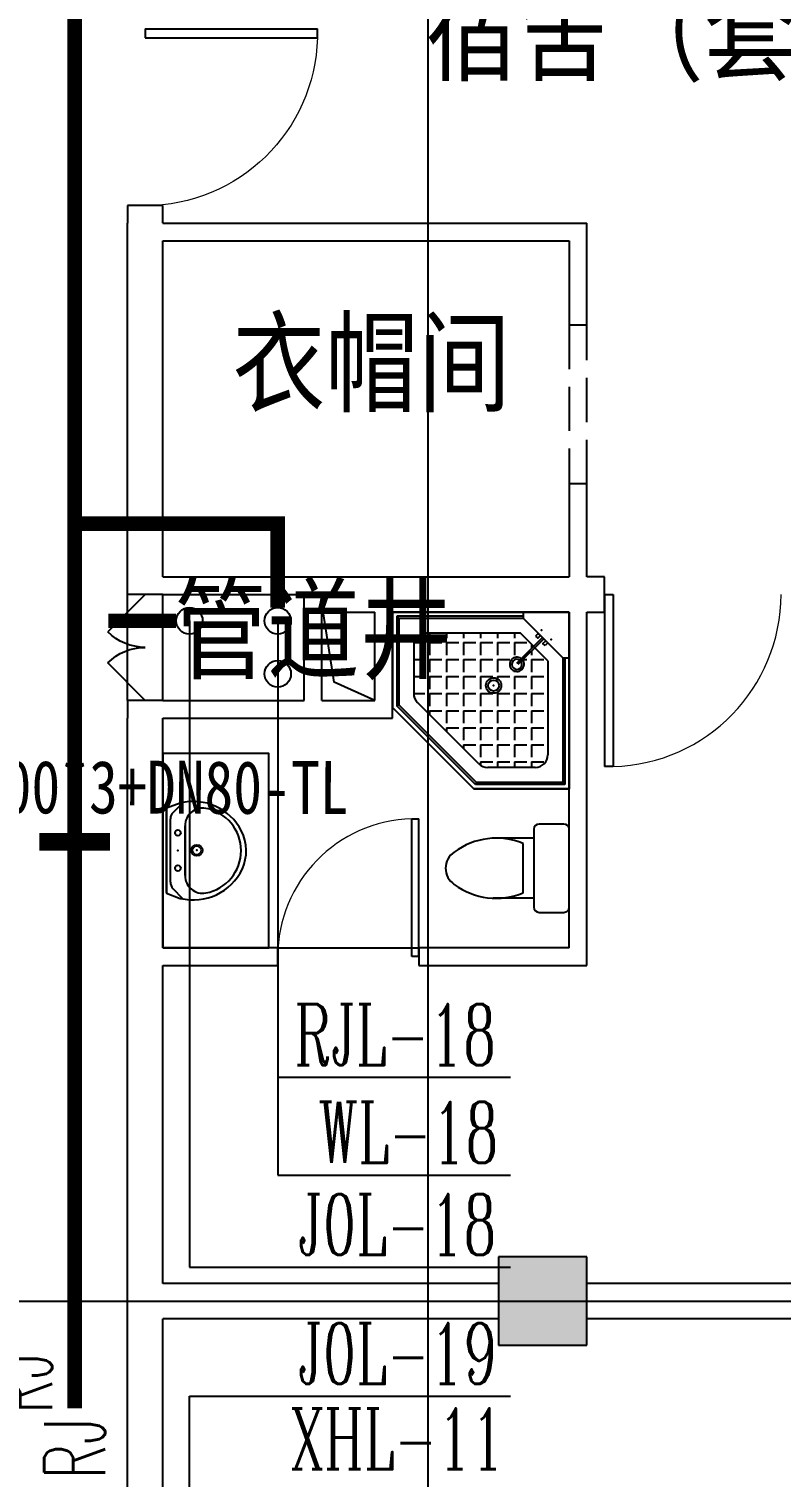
# Model space of a CAD drawing. Extents: x 0 to 2838408, y -923048 to 203859.
# Drawn here: x 2441658 to 2445917, y -669537 to -661341 of the extents above; entities that cross this region are included whole.
import ezdxf
from ezdxf.enums import TextEntityAlignment as Align

# ---------------------------------------------------------------- set-up
doc = ezdxf.new("R2010")
doc.units = 0
doc.header["$LTSCALE"] = 1000
doc.linetypes.add('DASH', pattern=[0.35, 0.25, -0.1])
for name, color, linetype in [('CLAYER', 7, 'Continuous'), ('COLUMN', 9, 'Continuous'), ('DIM_污水', 3, 'Continuous'), ('DIM_消防', 3, 'Continuous'), ('DIM_热给水', 3, 'Continuous'), ('DIM_给水', 3, 'Continuous'), ('DOOR_FIRE', 4, 'Continuous'), ('DOTE', 8, 'Continuous'), ('PIPE-热给水', 5, 'Continuous'), ('PIPE-给水', 3, 'Continuous'), ('PUB_HATCH', 8, 'Continuous'), ('PUB_TEXT', 7, 'Continuous'), ('TEXT_热给水', 7, 'Continuous'), ('VPIPE-污水', 2, 'Continuous'), ('VPIPE-热给水', 5, 'Continuous'), ('VPIPE-给水', 3, 'Continuous'), ('WALL', 9, 'Continuous'), ('WINDOW', 4, 'Continuous'), ('XREF', 8, 'Continuous'), ('抗震支吊架', 2, 'Continuous'), ('洁具', 213, 'Continuous')]:
    doc.layers.add(name, color=color, linetype=linetype)
doc.styles.add('_TWT_PIPETEXT', font='SIMPLEX', dxfattribs={"width": 0.8, "height": 2.3, "bigfont": 'HZTXT'})
doc.styles.add('_TWT_SERIAL', font='COMPLEX', dxfattribs={"width": 0.8, "height": 2.3, "bigfont": 'HZTXT'})
doc.styles.add('kzcad', font='', dxfattribs={"width": 0.8})
doc.styles.get("Standard").update_dxf_attribs({"font": 'geniso.shx', "bigfont": 'hztxt.shx'})
doc.styles.get('kzcad').set_extended_font_data('SimSun')

# ---------------------------------------------------------------- blocks, each defined once
blk = doc.blocks.new('1F平面-CAD导入_dwg_Drawing4_t3_dwg_$plan$00001613-474159-1F-927810-1F')
at = {"layer": '洁具'}
for p, q in [((-30, 250), (-170, 250)), ((-200, 169.7), (-430.4, 169.7)), ((-260.4, -139.7), (-260.4, 139.7)), ((-200, -169.7), (-200, -220)), ((-170, -250), (-30, -250))]:
    blk.add_line(p, q, dxfattribs=at)
for points in [[(-200, 220), (-200, 169.7), (-200, -169.7), (-430.4, -169.7)], [(0, -220), (0, 220)]]:
    blk.add_lwpolyline(points, dxfattribs=at)
for centre, radius, start, end in [((-170, 220), 30, 90, 180), ((-30, 220), 30, 0, 90), ((-412.8, -227.4), 397.5, 67.45048, 126.63814), ((-589.6, 0), 109.8, 123.45086, 236.54914), ((-412.8, 227.4), 397.5, 233.36186, 292.54952), ((-170, -220), 30, 180, 270), ((-30, -220), 30, 270, 0)]:
    blk.add_arc(centre, radius, start, end, dxfattribs=at)
blk = doc.blocks.new('$lvtry$00000169')
at = {"color": 0}
for p, q in [((258.9, -36), (258.9, 0)), ((258.9, -36), (36, -258.9)), ((258.9, -24), (976, -24)), ((258.9, -36), (964, -36)), ((964, -36), (976, -24)), ((964, -36), (964, -525.1)), ((976, -24), (976, -530.1)), ((276.1, -120), (120, -276.1)), ((143.9, -151), (290.7, -298.1)), ((151, -143.9), (297.8, -291)), ((269.6, -212.7), (269.6, -142.7)), ((276.1, -120), (808, -120)), ((365.9, -212.7), (365.9, -142.7)), ((462.1, -212.7), (462.1, -142.7)), ((558.4, -212.7), (558.4, -142.7)), ((654.6, -212.7), (654.6, -142.7)), ((750.9, -212.7), (750.9, -142.7)), ((847.1, -212.7), (847.1, -142.7)), ((173.4, -308.9), (173.4, -238.9)), ((183.4, -212.7), (205.5, -212.7)), ((219.6, -212.7), (243.4, -212.7)), ((269.6, -212.7), (339.6, -212.7)), ((269.6, -262.8), (269.6, -238.9)), ((365.9, -212.7), (435.9, -212.7)), ((365.9, -308.9), (365.9, -238.9)), ((462.1, -212.7), (532.1, -212.7)), ((462.1, -308.9), (462.1, -238.9)), ((558.4, -212.7), (628.4, -212.7)), ((558.4, -308.9), (558.4, -238.9)), ((654.6, -212.7), (724.6, -212.7)), ((654.6, -308.9), (654.6, -238.9)), ((750.9, -212.7), (820.9, -212.7)), ((750.9, -308.9), (750.9, -238.9)), ((847.1, -212.7), (880, -212.7)), ((847.1, -308.9), (847.1, -238.9)), ((880, -192), (880, -460.5)), ((36, -258.9), (0, -258.9)), ((24, -258.9), (24, -976)), ((36, -258.9), (36, -964)), ((120, -276.1), (120, -808)), ((120, -308.9), (147.1, -308.9)), ((173.4, -308.9), (243.4, -308.9)), ((334.3, -308.9), (339.6, -308.9)), ((365.9, -308.9), (435.9, -308.9)), ((462.1, -308.9), (532.1, -308.9)), ((558.4, -308.9), (628.4, -308.9)), ((654.6, -308.9), (724.6, -308.9)), ((750.9, -308.9), (820.9, -308.9)), ((847.1, -308.9), (880, -308.9)), ((120, -405.2), (147.1, -405.2)), ((173.4, -405.2), (173.4, -335.2)), ((173.4, -405.2), (243.4, -405.2)), ((269.6, -405.2), (269.6, -335.2)), ((269.6, -405.2), (339.6, -405.2)), ((365.9, -405.2), (365.9, -335.2)), ((365.9, -405.2), (378.6, -405.2)), ((462.1, -405.2), (462.1, -335.2)), ((462.1, -405.2), (532.1, -405.2)), ((558.4, -405.2), (558.4, -335.2)), ((558.4, -405.2), (628.4, -405.2)), ((654.6, -405.2), (654.6, -335.2)), ((654.6, -405.2), (724.6, -405.2)), ((750.9, -405.2), (750.9, -335.2)), ((750.9, -405.2), (820.9, -405.2)), ((847.1, -405.2), (847.1, -335.2)), ((847.1, -405.2), (880, -405.2)), ((173.4, -501.4), (173.4, -431.4)), ((269.6, -501.4), (269.6, -431.4)), ((365.9, -501.4), (365.9, -431.4)), ((462.1, -501.4), (462.1, -431.4)), ((558.4, -501.4), (558.4, -431.4)), ((654.6, -501.4), (654.6, -431.4)), ((750.9, -501.4), (750.9, -431.4)), ((847.1, -501.4), (847.1, -431.4)), ((120, -501.4), (147.1, -501.4)), ((173.4, -501.4), (243.4, -501.4)), ((173.4, -597.7), (173.4, -527.7)), ((269.6, -501.4), (339.6, -501.4)), ((269.6, -597.7), (269.6, -527.7)), ((365.9, -501.4), (435.9, -501.4)), ((365.9, -597.7), (365.9, -527.7)), ((462.1, -501.4), (532.1, -501.4)), ((462.1, -597.7), (462.1, -527.7)), ((858.9, -511.4), (511.4, -858.9)), ((964, -525.1), (525.1, -964)), ((976, -530.1), (530.1, -976)), ((558.4, -501.4), (628.4, -501.4)), ((558.4, -597.7), (558.4, -527.7)), ((654.6, -501.4), (724.6, -501.4)), ((654.6, -597.7), (654.6, -527.7)), ((750.9, -501.4), (820.9, -501.4)), ((750.9, -597.7), (750.9, -527.7)), ((847.1, -501.4), (867.2, -501.4)), ((964, -525.1), (976, -530.1)), ((120, -597.7), (147.1, -597.7)), ((173.4, -597.7), (243.4, -597.7)), ((173.4, -693.9), (173.4, -623.9)), ((269.6, -597.7), (339.6, -597.7)), ((269.6, -693.9), (269.6, -623.9)), ((365.9, -597.7), (435.9, -597.7)), ((365.9, -693.9), (365.9, -623.9)), ((462.1, -597.7), (532.1, -597.7)), ((462.1, -693.9), (462.1, -623.9)), ((558.4, -597.7), (628.4, -597.7)), ((558.4, -693.9), (558.4, -623.9)), ((654.6, -597.7), (724.6, -597.7)), ((654.6, -693.9), (654.6, -623.9)), ((750.9, -597.7), (772.6, -597.7)), ((120, -693.9), (147.1, -693.9)), ((173.4, -693.9), (243.4, -693.9)), ((173.4, -790.2), (173.4, -720.2)), ((269.6, -693.9), (339.6, -693.9)), ((269.6, -790.2), (269.6, -720.2)), ((365.9, -693.9), (435.9, -693.9)), ((365.9, -790.2), (365.9, -720.2)), ((462.1, -693.9), (532.1, -693.9)), ((462.1, -790.2), (462.1, -720.2)), ((558.4, -693.9), (628.4, -693.9)), ((558.4, -790.2), (558.4, -720.2)), ((654.6, -693.9), (676.4, -693.9)), ((120, -790.2), (147.1, -790.2)), ((173.4, -790.2), (243.4, -790.2)), ((173.4, -877.5), (173.4, -816.4)), ((269.6, -790.2), (339.6, -790.2)), ((269.6, -880), (269.6, -816.4)), ((365.9, -790.2), (435.9, -790.2)), ((365.9, -880), (365.9, -816.4)), ((462.1, -790.2), (532.1, -790.2)), ((462.1, -880), (462.1, -816.4)), ((558.4, -790.2), (580.1, -790.2)), ((192, -880), (460.5, -880)), ((36, -964), (24, -976)), ((24, -976), (530.1, -976)), ((36, -964), (525.1, -964)), ((525.1, -964), (530.1, -976))]:
    blk.add_line(p, q, dxfattribs=at)
blk.add_lwpolyline([(0, 0), (0, -1000), (540, -1000), (1000, -540), (1000, 0)], close=True)
for points in [[(0, 0), (0, -1000)], [(0, 0), (1000, 0)], [(1000, 0), (1000, -540)], [(136.1, -189.7), (147.9, -177.9), (132.5, -162.5), (120.7, -174.3)], [(189.7, -136.1), (177.9, -147.9), (162.5, -132.5), (174.3, -120.7)], [(1000, -540), (540, -1000)], [(0, -1000), (540, -1000)]]:
    blk.add_lwpolyline(points, close=True, dxfattribs=at)
for radius in [43.8, 31.1]:
    blk.add_circle((416.2, -427.6), radius, dxfattribs=at)
for centre, radius, start, end in [((808, -192), 72, 0, 90), ((296, -295.7), 40.6, 142.58296, 128.41974), ((296, -295.7), 28.6, 145.82801, 125.65986), ((808, -460.5), 72, 315, 0), ((192, -808), 72, 180, 270), ((460.5, -808), 72, 270, 315)]:
    blk.add_arc(centre, radius, start, end, dxfattribs=at)
for p in [(103.2, -155.8, 0), (156.1, -102.2, 0), (415.8, -428.1, 0)]:
    blk.add_point(p, dxfattribs=at)
blk = doc.blocks.new('$lvtry$00000178')
at = {"color": 0}
for p, q in [((-238.4, 0), (238.4, 0)), ((-214.1, -36.1), (-272.1, -90.6)), ((-179.8, -22.5), (180.1, -22.5)), ((215.7, -37.5), (268.3, -90.8)), ((-141.7, -105.2), (140.2, -105.2)), ((140.2, -105.2), (-141.7, -105.2))]:
    blk.add_line(p, q, dxfattribs=at)
blk.add_lwpolyline([(-103.6, -429.7, 0.224698), (110.4, -425.4, 0.348046), (268.9, -78.5), (239.5, 0), (-241.3, 0), (-270.7, -78.5, 0.356844)], format="xyb", close=True, dxfattribs=at)
for centre, radius in [((-100, -65), 16.3), ((100, -65), 16.3), ((1.4, -172.5), 31.6)]:
    blk.add_circle(centre, radius, dxfattribs=at)
at = {"color": 0, "lineweight": 13}
blk.add_circle((1.4, -172.5), 23, dxfattribs=at)
at = {"color": 0}
for centre, radius, start, end in [((-179.8, -72.5), 50, 90, 133.18096), ((180.1, -72.5), 50, 44.56072, 90), ((-141.7, -205.2), 100, 90, 190.56023), ((140.2, -205.2), 100, 349.43977, 90), ((-0.7, -179), 243.4, 190.56023, 349.43977)]:
    blk.add_arc(centre, radius, start, end, dxfattribs=at)
for p in [(0, -65), (1.4, -172.5)]:
    blk.add_point(p, dxfattribs=at)
blk = doc.blocks.new('A$C70365C93')
at = {"layer": '洁具'}
blk.add_lwpolyline([(-1900, 2300), (-1900, 1700), (-800, 1700), (-800, 2300)], close=True, dxfattribs=at)
blk.add_blockref('$lvtry$00000178', (-1350, 2280), dxfattribs=at)
at = {"layer": '洁具', "rotation": 180}
blk.add_blockref('$lvtry$00000169', (0, 0), dxfattribs=at)
at = {"layer": '洁具', "extrusion": (0, 0, -1), "xscale": -1, "zscale": -1, "rotation": 90}
blk.add_blockref('1F平面-CAD导入_dwg_Drawing4_t3_dwg_$plan$00001613-474159-1F-927810-1F', (1450, 0), dxfattribs=at)
blk = doc.blocks.new('$DorLib2D$00000116')
at = {"color": 0}
for p, q in [((-0.5, 0), (-0.146, 0.354)), ((0.5, 0), (0.146, 0.354))]:
    blk.add_line(p, q, dxfattribs=at)
for centre, start, end in [((-0.5, 0), 0, 45), ((0.5, 0), 135, 180)]:
    blk.add_arc(centre, 0.5, start, end, dxfattribs=at)
blk = doc.blocks.new('$DorLib2D$00000001')
for p, q in [((0.45, 0.975), (0.5, 0.975)), ((0.45, 0), (0.45, 0.975)), ((0.5, 0), (0.5, 0.975)), ((0.5, 0), (0.45, 0))]:
    blk.add_line(p, q)
at = {"lineweight": 13}
blk.add_arc((0.475, 0), 0.975, 91.46928, 180, dxfattribs=at)
blk = doc.blocks.new('4F1')
at = {"layer": 'PUB_HATCH'}
blk.add_hatch(color=256, dxfattribs=at).paths.add_polyline_path([(2444816.7, -668291.3), (2444316.7, -668291.3), (2444316.7, -668791.3), (2444816.7, -668791.3)])
blk.add_lwpolyline([(2443616.7, -665141.3), (2443386.5, -665037.7), (2443316.7, -664591.3)])
at = {"layer": 'COLUMN'}
for p, q in [((2444816.7, -668291.3), (2444316.7, -668291.3)), ((2444316.7, -668291.3), (2444316.7, -668791.3)), ((2444816.7, -668791.3), (2444816.7, -668291.3)), ((2444316.7, -668791.3), (2444816.7, -668791.3))]:
    blk.add_line(p, q, dxfattribs=at)
at = {"layer": 'DOOR_FIRE'}
for p, q in [((2442216.7, -665141.3), (2442216.7, -664541.3)), ((2442416.7, -665141.3), (2442416.7, -664541.3))]:
    blk.add_line(p, q, dxfattribs=at)
at = {"layer": 'DOTE'}
for p, q in [((2443916.7, -606941.3), (2443916.7, -690141.3)), ((2435862.3, -668541.3), (2453916.7, -668541.3))]:
    blk.add_line(p, q, dxfattribs=at)
at = {"layer": 'WALL'}
for p, q in [((2442416.7, -662341.3), (2442216.7, -662341.3)), ((2442216.7, -662341.3), (2442216.7, -662441.3)), ((2442416.7, -662441.3), (2442416.7, -662341.3)), ((2442216.7, -664541.3), (2442216.7, -662441.3)), ((2442416.7, -662441.3), (2444816.7, -662441.3)), ((2444816.7, -663016.3), (2444816.7, -662441.3)), ((2442416.7, -664441.3), (2442416.7, -662541.3)), ((2442416.7, -662541.3), (2444716.7, -662541.3)), ((2444716.7, -662541.3), (2444716.7, -663016.3)), ((2444716.7, -663016.3), (2444816.7, -663016.3)), ((2444816.7, -663916.3), (2444716.7, -663916.3)), ((2444716.7, -663916.3), (2444716.7, -664441.3)), ((2444816.7, -664441.3), (2444816.7, -663916.3)), ((2442416.7, -664441.3), (2443216.7, -664441.3)), ((2443216.7, -664441.3), (2443616.7, -664441.3)), ((2443616.7, -664441.3), (2444716.7, -664441.3)), ((2444916.7, -664441.3), (2444816.7, -664441.3)), ((2444916.7, -664641.3), (2444916.7, -664441.3)), ((2442416.7, -664541.3), (2442216.7, -664541.3)), ((2442416.7, -664541.3), (2443216.7, -664541.3)), ((2443216.7, -665141.3), (2443216.7, -664541.3)), ((2443316.7, -665141.3), (2443316.7, -664641.3)), ((2443316.7, -664641.3), (2443616.7, -664641.3)), ((2443616.7, -665141.3), (2443616.7, -664641.3)), ((2443716.7, -664641.3), (2444716.7, -664641.3)), ((2443716.7, -665241.3), (2443716.7, -664641.3)), ((2444716.7, -666541.3), (2444716.7, -664641.3)), ((2444816.7, -666641.3), (2444816.7, -664641.3)), ((2444816.7, -664641.3), (2444916.7, -664641.3)), ((2442416.7, -665141.3), (2442216.7, -665141.3)), ((2442216.7, -665141.3), (2442216.7, -665241.3)), ((2442416.7, -665141.3), (2443216.7, -665141.3)), ((2443316.7, -665141.3), (2443616.7, -665141.3)), ((2442216.7, -666641.3), (2442216.7, -665241.3)), ((2442416.7, -666541.3), (2442416.7, -665241.3)), ((2442416.7, -665241.3), (2443216.7, -665241.3)), ((2443216.7, -665241.3), (2443716.7, -665241.3)), ((2443066.7, -666541.3), (2442416.7, -666541.3)), ((2443066.7, -666641.3), (2443066.7, -666541.3)), ((2444716.7, -666541.3), (2443866.7, -666541.3)), ((2443866.7, -666541.3), (2443866.7, -666641.3)), ((2442216.7, -668541.3), (2442216.7, -666641.3)), ((2442416.7, -666641.3), (2443066.7, -666641.3)), ((2442416.7, -668441.3), (2442416.7, -666641.3)), ((2443866.7, -666641.3), (2444816.7, -666641.3)), ((2444316.7, -668441.3), (2442416.7, -668441.3)), ((2449916.7, -668441.3), (2444816.7, -668441.3)), ((2442216.7, -670291.3), (2442216.7, -668541.3)), ((2444316.7, -668641.3), (2442416.7, -668641.3)), ((2442416.7, -670291.3), (2442416.7, -668641.3)), ((2449916.7, -668641.3), (2444816.7, -668641.3))]:
    blk.add_line(p, q, dxfattribs=at)
at = {"layer": 'WINDOW', "linetype": 'DASH'}
for p, q in [((2444716.7, -663016.3), (2444716.7, -663916.3)), ((2444816.7, -663916.3), (2444816.7, -663016.3))]:
    blk.add_line(p, q, dxfattribs=at)
at = {"layer": 'WINDOW'}
blk.add_line((2443066.7, -666541.3), (2443866.7, -666541.3), dxfattribs=at)
at = {"rotation": 89.99999999999997}
blk.add_blockref('A$C70365C93', (2444716.7, -664641.3), dxfattribs=at)
at = {"layer": 'DOOR_FIRE', "xscale": -600, "yscale": 600, "zscale": 200, "rotation": 90}
blk.add_blockref('$DorLib2D$00000116', (2442316.7, -664841.3), dxfattribs=at)
at = {"layer": 'WINDOW', "yscale": -1000}
for p, xscale, zscale, rotation in [((2442316.7, -661841.3), 1000, 1000, 90.000000000007), ((2445416.7, -664541.3), -1000, -1000, 359.9999999999442)]:
    blk.add_blockref('$DorLib2D$00000001', p, dxfattribs=dict(at, xscale=xscale, zscale=zscale, rotation=rotation))
at = {"layer": 'WINDOW', "xscale": 800, "yscale": 800, "zscale": 800}
blk.add_blockref('$DorLib2D$00000001', (2443466.7, -666591.3), dxfattribs=at)
at = {"layer": 'CLAYER'}
blk.add_text('管道井', height=525, dxfattribs=at).set_placement((2442480.9, -665021.1))
at = {"layer": 'PUB_TEXT'}
for s, p in [('宿舍（套间）', (2443903.8, -661636.2)), ('衣帽间', (2442811.4, -663510.9))]:
    blk.add_text(s, height=525, dxfattribs=at).set_placement(p)

msp = doc.modelspace()

# ---------------------------------------------------------------- hatches: boundary and pattern name
at = {"layer": 'PIPE-热给水'}
for points in [[(2443066.7, -664141.3), (2443108, -664141.3), (2443108, -664100)], [(2443066.7, -664141.3), (2443066.7, -664100), (2443108, -664100)]]:
    msp.add_hatch(color=256, dxfattribs=at).paths.add_polyline_path(points)

# ---------------------------------------------------------------- linework, layer by layer
at = {"layer": 'DIM_污水'}
for p, q in [((2443066.7, -664991.3), (2443066.7, -667828.5)), ((2443066.7, -667828.5), (2444384.8, -667828.5))]:
    msp.add_line(p, q, dxfattribs=at)
at = {"layer": 'DIM_热给水'}
for p, q in [((2443066.7, -664691.3), (2443066.7, -667274.5)), ((2443066.7, -667274.5), (2444384.8, -667274.5))]:
    msp.add_line(p, q, dxfattribs=at)
at = {"layer": 'DIM_给水'}
for p, q in [((2442566.7, -664691.3), (2442566.7, -668349.3)), ((2442566.7, -668349.3), (2444384.8, -668349.3)), ((2442566.7, -672241.3), (2442566.7, -669079.6)), ((2442566.7, -669079.6), (2444384.8, -669079.6))]:
    msp.add_line(p, q, dxfattribs=at)
at = {"layer": 'PIPE-热给水', "ltscale": 1.5, "const_width": 82.5}
for points in [[(2441916.7, -660811.8), (2441916.7, -664141.3)], [(2443066.7, -664141.3), (2441916.7, -664141.3)], [(2441916.7, -664141.3), (2441916.7, -669148.8)], [(2443066.7, -664616.3), (2443066.7, -664141.3)]]:
    msp.add_lwpolyline(points, dxfattribs=at)
at = {"layer": 'PIPE-给水', "ltscale": 1.5, "const_width": 82.5}
msp.add_lwpolyline([(2442491.7, -664691.3), (2442108, -664691.3)], dxfattribs=at)
at = {"layer": 'VPIPE-污水'}
msp.add_circle((2443066.7, -664991.3), 75, dxfattribs=at)
at = {"layer": 'VPIPE-热给水'}
msp.add_circle((2443066.7, -664691.3), 75, dxfattribs=at)
at = {"layer": 'VPIPE-给水'}
msp.add_circle((2442566.7, -664691.3), 75, dxfattribs=at)
at = {"layer": '抗震支吊架', "color": 2, "const_width": 100}
msp.add_lwpolyline([(2441716.7, -665941.3), (2442116.7, -665941.3)], dxfattribs=at)

# ---------------------------------------------------------------- block references
at = {"layer": 'XREF'}
msp.add_blockref('4F1', (0, 0), dxfattribs=at)

# ---------------------------------------------------------------- texts
at = {"layer": 'DIM_污水', "color": 7, "style": '_TWT_SERIAL', "width": 0.64}
msp.add_text('WL-18', height=345, dxfattribs=at).set_placement((2443295.9, -667759.5))
at = {"layer": 'DIM_消防', "color": 7, "style": '_TWT_SERIAL', "width": 0.64}
msp.add_text('XHL-11', height=345, dxfattribs=at).set_placement((2443138.2, -669493.6))
at = {"layer": 'DIM_热给水', "color": 7, "style": '_TWT_SERIAL', "width": 0.64}
msp.add_text('RJL-18', height=345, dxfattribs=at).set_placement((2443159.2, -667205.5))
at = {"layer": 'DIM_给水', "color": 7, "style": '_TWT_SERIAL', "width": 0.64}
for s, p in [('J0L-18', (2443180.2, -668280.3)), ('J0L-19', (2443180.2, -669010.6))]:
    msp.add_text(s, height=345, dxfattribs=at).set_placement(p)
at = {"layer": 'TEXT_热给水', "linetype": 'ByBlock', "style": '_TWT_PIPETEXT', "width": 0.64}
for p in [(2441789.2, -669180.4), (2442089.2, -669549.8)]:
    msp.add_text('RJ', height=345, rotation=90, dxfattribs=at).set_placement(p)
at = {"layer": '抗震支吊架', "color": 2, "style": 'kzcad', "width": 0.8}
msp.add_text('KZS-DN100*3+DN80-TL', height=300, rotation=359.88539, dxfattribs=at).set_placement((2441916.7, -665781.3), align=Align.CENTER)

doc.saveas('drawing.dxf')
